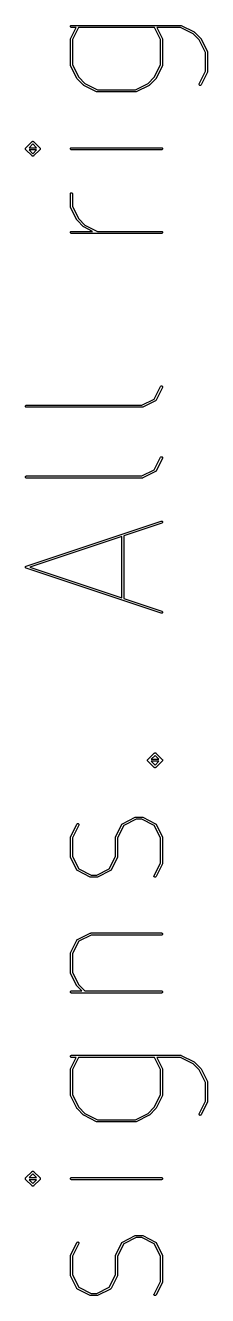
# Model space of a CAD drawing. Extents: x -0.1 to 56.4, y -14.9 to 17.1.
# Drawn here: x 15.43 to 15.601, y 2.38 to 3.574 of the extents above; entities that cross this region are included whole.
import ezdxf

# ---------------------------------------------------------------- set-up
doc = ezdxf.new("R2010")
doc.units = 0
doc.header["$MEASUREMENT"] = 0
doc.layers.add('BLACK', color=7, linetype='CONTINUOUS')

msp = doc.modelspace()

# ---------------------------------------------------------------- linework, layer by layer
at = {"layer": 'Black'}
for p, q in [((15.4718, 3.57277), (15.4719, 3.57309)), ((15.4718, 3.57242), (15.4718, 3.57277)), ((15.4719, 3.5721), (15.4718, 3.57242)), ((15.4719, 3.57309), (15.4721, 3.57336)), ((15.4721, 3.57183), (15.4719, 3.5721)), ((15.4719, 3.56095), (15.4772, 3.57159)), ((15.4721, 3.57336), (15.4724, 3.57353)), ((15.4724, 3.57165), (15.4721, 3.57183)), ((15.4724, 3.57353), (15.4728, 3.57359)), ((15.4728, 3.57159), (15.4724, 3.57165)), ((15.4728, 3.57359), (15.5756, 3.57359)), ((15.4772, 3.57159), (15.4728, 3.57159)), ((15.4795, 3.57159), (15.4738, 3.56026)), ((15.5508, 3.57159), (15.4795, 3.57159)), ((15.5565, 3.56026), (15.5508, 3.57159)), ((15.5754, 3.57159), (15.553, 3.57159)), ((15.553, 3.57159), (15.5583, 3.56095)), ((15.5871, 3.56573), (15.5754, 3.57159)), ((15.5756, 3.57359), (15.5757, 3.57359)), ((15.5756, 3.57359), (15.5756, 3.57359)), ((15.5757, 3.57359), (15.5758, 3.57355)), ((15.5758, 3.57355), (15.5759, 3.57353)), ((15.5759, 3.57353), (15.576, 3.5735)), ((15.576, 3.5735), (15.576, 3.57349)), ((15.576, 3.57349), (15.5881, 3.56745)), ((15.4718, 3.56084), (15.4719, 3.56089)), ((15.4718, 3.56072), (15.4718, 3.56084)), ((15.4718, 3.56061), (15.4718, 3.56072)), ((15.4718, 3.56055), (15.4718, 3.56061)), ((15.4718, 3.5605), (15.4718, 3.56055)), ((15.4718, 3.53631), (15.4718, 3.5605)), ((15.4719, 3.56089), (15.4719, 3.56095)), ((15.4738, 3.56026), (15.4738, 3.53654)), ((15.5565, 3.53655), (15.5565, 3.56026)), ((15.5583, 3.56095), (15.5584, 3.56089)), ((15.5584, 3.56089), (15.5584, 3.56084)), ((15.5584, 3.56084), (15.5584, 3.56073)), ((15.5584, 3.56073), (15.5584, 3.56061)), ((15.5584, 3.56061), (15.5584, 3.56055)), ((15.5584, 3.56055), (15.5585, 3.5605)), ((15.5585, 3.5605), (15.5585, 3.53631)), ((15.5929, 3.55991), (15.5871, 3.56573)), ((15.5881, 3.56745), (15.5881, 3.56745)), ((15.5881, 3.56745), (15.5881, 3.56745)), ((15.5881, 3.56745), (15.5881, 3.56744)), ((15.5881, 3.56744), (15.5882, 3.56737)), ((15.5882, 3.56737), (15.5884, 3.56725)), ((15.5884, 3.56725), (15.5944, 3.56121)), ((15.5988, 3.54817), (15.5929, 3.55991)), ((15.5944, 3.56121), (15.5945, 3.56107)), ((15.5945, 3.56107), (15.5946, 3.56095)), ((15.5946, 3.56095), (15.6007, 3.54885)), ((15.5988, 3.5305), (15.5988, 3.54817)), ((15.6007, 3.54885), (15.6007, 3.5488)), ((15.6007, 3.5488), (15.6007, 3.54875)), ((15.6007, 3.54875), (15.6007, 3.54863)), ((15.6007, 3.54863), (15.6008, 3.54852)), ((15.6008, 3.54852), (15.6008, 3.54846)), ((15.6008, 3.54846), (15.6008, 3.5484)), ((15.6008, 3.5484), (15.6008, 3.53026)), ((15.4718, 3.53625), (15.4718, 3.53631)), ((15.4718, 3.53619), (15.4718, 3.53625)), ((15.4718, 3.53608), (15.4718, 3.53619)), ((15.4718, 3.53597), (15.4718, 3.53608)), ((15.4719, 3.53591), (15.4718, 3.53597)), ((15.4719, 3.53586), (15.4719, 3.53591)), ((15.4779, 3.52377), (15.4719, 3.53586)), ((15.4738, 3.53654), (15.4797, 3.52481)), ((15.5506, 3.52481), (15.5565, 3.53655)), ((15.5583, 3.53586), (15.5523, 3.52377)), ((15.5584, 3.53592), (15.5583, 3.53586)), ((15.5585, 3.53631), (15.5584, 3.53625)), ((15.5584, 3.53625), (15.5584, 3.53619)), ((15.5584, 3.53619), (15.5584, 3.53608)), ((15.5584, 3.53608), (15.5584, 3.53597)), ((15.5584, 3.53597), (15.5584, 3.53592)), ((15.478, 3.52364), (15.4779, 3.52377)), ((15.4781, 3.52351), (15.478, 3.52364)), ((15.4842, 3.51746), (15.4781, 3.52351)), ((15.4797, 3.52481), (15.4855, 3.51899)), ((15.5448, 3.51899), (15.5506, 3.52481)), ((15.5521, 3.52351), (15.5461, 3.51746)), ((15.5522, 3.52364), (15.5521, 3.52351)), ((15.5523, 3.52377), (15.5522, 3.52364)), ((15.5928, 3.51861), (15.5988, 3.5305)), ((15.6007, 3.52981), (15.5946, 3.51772)), ((15.6008, 3.53015), (15.6007, 3.53003)), ((15.6007, 3.53003), (15.6007, 3.52992)), ((15.6007, 3.52992), (15.6007, 3.52987)), ((15.6007, 3.52987), (15.6007, 3.52981)), ((15.6008, 3.53026), (15.6008, 3.53021)), ((15.6008, 3.53021), (15.6008, 3.53015)), ((15.4843, 3.51737), (15.4842, 3.51746)), ((15.4844, 3.51727), (15.4843, 3.51737)), ((15.4965, 3.51122), (15.4844, 3.51727)), ((15.4855, 3.51899), (15.4972, 3.51312)), ((15.4966, 3.51121), (15.4965, 3.51122)), ((15.4966, 3.51118), (15.4966, 3.51121)), ((15.4967, 3.51116), (15.4966, 3.51118)), ((15.4969, 3.51112), (15.4967, 3.51116)), ((15.497, 3.51112), (15.4969, 3.51113)), ((15.4969, 3.51113), (15.4969, 3.51112)), ((15.5333, 3.51112), (15.497, 3.51112)), ((15.4972, 3.51312), (15.533, 3.51312)), ((15.533, 3.51312), (15.5448, 3.51899)), ((15.5334, 3.51112), (15.5333, 3.51113)), ((15.5333, 3.51113), (15.5333, 3.51112)), ((15.5335, 3.51116), (15.5334, 3.51112)), ((15.5336, 3.51118), (15.5335, 3.51116)), ((15.5337, 3.51121), (15.5336, 3.51118)), ((15.5458, 3.51726), (15.5337, 3.51122)), ((15.5337, 3.51122), (15.5337, 3.51121)), ((15.5459, 3.51736), (15.5458, 3.51727)), ((15.5458, 3.51727), (15.5458, 3.51726)), ((15.5458, 3.51726), (15.5458, 3.51726)), ((15.5458, 3.51726), (15.5458, 3.51726)), ((15.5461, 3.51746), (15.5459, 3.51736)), ((15.5927, 3.51828), (15.5928, 3.51861)), ((15.5928, 3.51793), (15.5927, 3.51828)), ((15.5929, 3.51761), (15.5928, 3.51793)), ((15.5931, 3.51736), (15.5929, 3.51761)), ((15.5935, 3.51721), (15.5931, 3.51736)), ((15.5938, 3.51717), (15.5935, 3.51721)), ((15.5941, 3.51725), (15.5938, 3.51717)), ((15.5944, 3.51744), (15.5941, 3.51725)), ((15.5946, 3.51772), (15.5944, 3.51744)), ((15.4297, 3.4584), (15.4358, 3.46444)), ((15.4365, 3.46232), (15.4329, 3.45869)), ((15.4358, 3.46444), (15.4359, 3.46449)), ((15.4359, 3.46456), (15.436, 3.4646)), ((15.4359, 3.46449), (15.4359, 3.46456)), ((15.436, 3.4646), (15.4361, 3.46464)), ((15.4361, 3.46464), (15.4362, 3.46467)), ((15.4362, 3.4647), (15.4363, 3.46471)), ((15.4362, 3.46467), (15.4362, 3.4647)), ((15.4363, 3.46471), (15.4364, 3.46473)), ((15.4364, 3.46473), (15.4365, 3.46473)), ((15.4365, 3.46473), (15.4366, 3.46473)), ((15.4401, 3.45869), (15.4365, 3.46232)), ((15.4366, 3.46473), (15.4367, 3.46471)), ((15.4367, 3.46471), (15.4368, 3.4647)), ((15.4368, 3.4647), (15.4368, 3.46467)), ((15.4368, 3.46467), (15.4369, 3.46464)), ((15.4369, 3.46464), (15.437, 3.46459)), ((15.437, 3.46459), (15.4371, 3.46456)), ((15.4371, 3.46456), (15.4371, 3.4645)), ((15.4371, 3.4645), (15.4372, 3.46444)), ((15.4372, 3.46444), (15.4433, 3.4584)), ((15.4295, 3.45811), (15.4296, 3.45815)), ((15.4295, 3.45803), (15.4295, 3.45811)), ((15.4295, 3.45795), (15.4295, 3.45803)), ((15.4295, 3.45791), (15.4295, 3.45795)), ((15.4295, 3.45786), (15.4295, 3.45791)), ((15.4295, 3.45782), (15.4295, 3.45786)), ((15.4295, 3.45778), (15.4295, 3.45782)), ((15.4295, 3.45769), (15.4295, 3.45778)), ((15.4295, 3.4576), (15.4295, 3.45769)), ((15.4295, 3.45756), (15.4295, 3.4576)), ((15.4295, 3.45752), (15.4295, 3.45756)), ((15.4295, 3.45747), (15.4295, 3.45752)), ((15.4295, 3.45743), (15.4295, 3.45747)), ((15.4295, 3.45735), (15.4295, 3.45743)), ((15.4295, 3.45727), (15.4295, 3.45735)), ((15.4296, 3.45723), (15.4295, 3.45727)), ((15.4296, 3.45826), (15.4297, 3.45833)), ((15.4296, 3.45822), (15.4296, 3.45826)), ((15.4296, 3.45819), (15.4296, 3.45822)), ((15.4296, 3.45815), (15.4296, 3.45819)), ((15.4296, 3.45719), (15.4296, 3.45723)), ((15.4296, 3.45716), (15.4296, 3.45719)), ((15.4296, 3.45712), (15.4296, 3.45716)), ((15.4297, 3.45705), (15.4296, 3.45712)), ((15.4297, 3.45833), (15.4297, 3.4584)), ((15.4297, 3.45698), (15.4297, 3.45705)), ((15.4358, 3.45093), (15.4297, 3.45698)), ((15.4329, 3.45869), (15.4401, 3.45869)), ((15.4329, 3.45669), (15.4365, 3.45306)), ((15.4401, 3.45669), (15.4329, 3.45669)), ((15.4359, 3.45089), (15.4358, 3.45093)), ((15.4359, 3.45082), (15.4359, 3.45089)), ((15.436, 3.45078), (15.4359, 3.45082)), ((15.4361, 3.45074), (15.436, 3.45078)), ((15.4362, 3.45071), (15.4361, 3.45074)), ((15.4362, 3.45068), (15.4362, 3.45071)), ((15.4363, 3.45067), (15.4362, 3.45068)), ((15.4364, 3.45065), (15.4363, 3.45067)), ((15.4365, 3.45065), (15.4364, 3.45065)), ((15.4365, 3.45306), (15.4401, 3.45669)), ((15.4366, 3.45065), (15.4365, 3.45065)), ((15.4367, 3.45067), (15.4366, 3.45065)), ((15.4368, 3.45068), (15.4367, 3.45067)), ((15.4369, 3.45073), (15.4368, 3.45071)), ((15.4368, 3.45071), (15.4368, 3.45068)), ((15.437, 3.45079), (15.4369, 3.45073)), ((15.4371, 3.45082), (15.437, 3.45079)), ((15.4372, 3.45093), (15.4371, 3.45088)), ((15.4371, 3.45088), (15.4371, 3.45082)), ((15.4433, 3.45698), (15.4372, 3.45093)), ((15.4433, 3.4584), (15.4433, 3.45832)), ((15.4433, 3.45832), (15.4434, 3.45826)), ((15.4434, 3.45712), (15.4433, 3.45706)), ((15.4433, 3.45706), (15.4433, 3.45698)), ((15.4434, 3.45826), (15.4434, 3.45822)), ((15.4434, 3.45822), (15.4434, 3.45819)), ((15.4434, 3.45819), (15.4434, 3.45815)), ((15.4434, 3.45815), (15.4435, 3.45811)), ((15.4435, 3.45727), (15.4434, 3.45723)), ((15.4434, 3.45723), (15.4434, 3.45719)), ((15.4434, 3.45719), (15.4434, 3.45715)), ((15.4434, 3.45715), (15.4434, 3.45712)), ((15.4435, 3.45811), (15.4435, 3.45803)), ((15.4435, 3.45803), (15.4435, 3.45795)), ((15.4435, 3.45795), (15.4435, 3.45791)), ((15.4435, 3.45791), (15.4435, 3.45786)), ((15.4435, 3.45786), (15.4435, 3.45782)), ((15.4435, 3.45782), (15.4435, 3.45778)), ((15.4435, 3.45778), (15.4435, 3.45769)), ((15.4435, 3.45769), (15.4435, 3.4576)), ((15.4435, 3.4576), (15.4435, 3.45756)), ((15.4435, 3.45756), (15.4435, 3.45752)), ((15.4435, 3.45752), (15.4435, 3.45747)), ((15.4435, 3.45747), (15.4435, 3.45743)), ((15.4435, 3.45743), (15.4435, 3.45735)), ((15.4435, 3.45735), (15.4435, 3.45727)), ((15.4718, 3.45786), (15.4719, 3.45819)), ((15.4718, 3.45752), (15.4718, 3.45786)), ((15.4719, 3.45719), (15.4718, 3.45752)), ((15.4719, 3.45819), (15.4721, 3.45846)), ((15.4721, 3.45692), (15.4719, 3.45719)), ((15.4721, 3.45846), (15.4724, 3.45863)), ((15.4724, 3.45675), (15.4721, 3.45692)), ((15.4724, 3.45863), (15.4728, 3.45869)), ((15.4728, 3.45669), (15.4724, 3.45675)), ((15.4728, 3.45869), (15.5575, 3.45869)), ((15.5575, 3.45669), (15.4728, 3.45669)), ((15.5575, 3.45869), (15.5578, 3.45863)), ((15.5578, 3.45675), (15.5575, 3.45669)), ((15.5578, 3.45863), (15.5581, 3.45846)), ((15.5581, 3.45692), (15.5578, 3.45675)), ((15.5581, 3.45846), (15.5583, 3.45819)), ((15.5583, 3.45719), (15.5581, 3.45692)), ((15.5583, 3.45819), (15.5584, 3.45786)), ((15.5584, 3.45752), (15.5583, 3.45719)), ((15.5584, 3.45786), (15.5584, 3.45752)), ((15.4718, 3.4157), (15.472, 3.416)), ((15.4718, 3.41536), (15.4718, 3.4157)), ((15.4718, 3.40326), (15.4718, 3.41536)), ((15.472, 3.416), (15.4723, 3.41622)), ((15.4723, 3.41622), (15.4726, 3.41634)), ((15.4726, 3.41634), (15.473, 3.41634)), ((15.473, 3.41634), (15.4733, 3.41622)), ((15.4733, 3.41622), (15.4736, 3.416)), ((15.4736, 3.416), (15.4737, 3.4157)), ((15.4737, 3.4157), (15.4738, 3.41536)), ((15.4738, 3.41536), (15.4738, 3.4035)), ((15.4718, 3.40321), (15.4718, 3.40326)), ((15.4718, 3.40315), (15.4718, 3.40321)), ((15.4718, 3.40304), (15.4718, 3.40315)), ((15.4718, 3.40292), (15.4718, 3.40304)), ((15.4719, 3.40287), (15.4718, 3.40292)), ((15.4719, 3.40281), (15.4719, 3.40287)), ((15.4779, 3.39072), (15.4719, 3.40281)), ((15.4738, 3.4035), (15.4797, 3.39176)), ((15.478, 3.39058), (15.4779, 3.39072)), ((15.4781, 3.39046), (15.478, 3.39058)), ((15.4842, 3.38441), (15.4781, 3.39046)), ((15.4797, 3.39176), (15.4855, 3.38594)), ((15.4718, 3.37925), (15.4719, 3.37957)), ((15.4718, 3.3789), (15.4718, 3.37925)), ((15.4719, 3.37857), (15.4718, 3.3789)), ((15.4719, 3.37957), (15.4721, 3.37984)), ((15.4721, 3.3783), (15.4719, 3.37857)), ((15.4721, 3.37984), (15.4724, 3.38001)), ((15.4724, 3.37813), (15.4721, 3.3783)), ((15.4724, 3.38001), (15.4728, 3.38007)), ((15.4728, 3.37807), (15.4724, 3.37813)), ((15.4728, 3.38007), (15.4927, 3.38007)), ((15.5575, 3.37807), (15.4728, 3.37807)), ((15.4843, 3.38432), (15.4842, 3.38441)), ((15.4844, 3.38422), (15.4843, 3.38432)), ((15.4927, 3.38007), (15.4844, 3.38422)), ((15.4855, 3.38594), (15.4972, 3.38007)), ((15.4972, 3.38007), (15.5575, 3.38007)), ((15.5575, 3.38007), (15.5578, 3.38001)), ((15.5578, 3.37813), (15.5575, 3.37807)), ((15.5578, 3.38001), (15.5581, 3.37984)), ((15.5581, 3.3783), (15.5578, 3.37813)), ((15.5581, 3.37984), (15.5583, 3.37957)), ((15.5583, 3.37857), (15.5581, 3.3783)), ((15.5583, 3.37957), (15.5584, 3.37925)), ((15.5584, 3.3789), (15.5583, 3.37857)), ((15.5584, 3.37925), (15.5584, 3.3789)), ((15.5507, 3.22258), (15.5566, 3.23438)), ((15.5566, 3.23438), (15.5568, 3.23465)), ((15.5568, 3.23465), (15.5571, 3.23484)), ((15.5571, 3.23484), (15.5574, 3.23493)), ((15.5574, 3.23493), (15.5577, 3.23489)), ((15.5577, 3.23489), (15.558, 3.23473)), ((15.558, 3.23473), (15.5583, 3.23448)), ((15.5583, 3.23448), (15.5584, 3.23416)), ((15.5584, 3.23416), (15.5584, 3.23381)), ((15.5391, 3.21678), (15.5507, 3.22258)), ((15.5583, 3.23348), (15.5523, 3.22139)), ((15.5584, 3.23381), (15.5583, 3.23348)), ((15.4295, 3.21596), (15.4296, 3.21629)), ((15.4295, 3.21561), (15.4295, 3.21596)), ((15.4296, 3.21528), (15.4295, 3.21561)), ((15.4296, 3.21629), (15.4298, 3.21655)), ((15.4298, 3.21502), (15.4296, 3.21528)), ((15.4298, 3.21655), (15.4301, 3.21672)), ((15.4301, 3.21484), (15.4298, 3.21502)), ((15.4301, 3.21672), (15.4305, 3.21678)), ((15.4305, 3.21479), (15.4301, 3.21484)), ((15.4305, 3.21678), (15.5391, 3.21678)), ((15.5393, 3.21479), (15.4305, 3.21479)), ((15.5394, 3.2148), (15.5393, 3.21479)), ((15.5395, 3.21482), (15.5394, 3.21479)), ((15.5394, 3.21479), (15.5394, 3.2148)), ((15.5397, 3.21484), (15.5395, 3.21482)), ((15.5398, 3.21489), (15.5397, 3.21487)), ((15.5397, 3.21487), (15.5397, 3.21484)), ((15.5519, 3.22094), (15.5398, 3.21489)), ((15.552, 3.22102), (15.5519, 3.22094)), ((15.5521, 3.22111), (15.552, 3.22102)), ((15.5522, 3.22127), (15.5521, 3.22114)), ((15.5521, 3.22114), (15.5521, 3.22113)), ((15.5521, 3.22113), (15.5521, 3.22111)), ((15.5523, 3.22139), (15.5522, 3.22127)), ((15.5507, 3.15605), (15.5566, 3.16785)), ((15.5583, 3.16696), (15.5523, 3.15486)), ((15.5566, 3.16785), (15.5568, 3.16813)), ((15.5568, 3.16813), (15.5571, 3.16832)), ((15.5571, 3.16832), (15.5574, 3.1684)), ((15.5574, 3.1684), (15.5577, 3.16836)), ((15.5577, 3.16836), (15.558, 3.16821)), ((15.558, 3.16821), (15.5583, 3.16796)), ((15.5583, 3.16796), (15.5584, 3.16764)), ((15.5584, 3.16729), (15.5583, 3.16696)), ((15.5584, 3.16764), (15.5584, 3.16729)), ((15.5391, 3.15026), (15.5507, 3.15605)), ((15.5519, 3.15441), (15.5398, 3.14837)), ((15.552, 3.1545), (15.5519, 3.15441)), ((15.5521, 3.15458), (15.552, 3.1545)), ((15.5522, 3.15475), (15.5521, 3.15462)), ((15.5521, 3.15462), (15.5521, 3.1546)), ((15.5521, 3.1546), (15.5521, 3.15458)), ((15.5523, 3.15486), (15.5522, 3.15475)), ((15.4295, 3.14943), (15.4296, 3.14976)), ((15.4295, 3.14909), (15.4295, 3.14943)), ((15.4296, 3.14876), (15.4295, 3.14909)), ((15.4296, 3.14976), (15.4298, 3.15003)), ((15.4298, 3.1485), (15.4296, 3.14876)), ((15.4298, 3.15003), (15.4301, 3.1502)), ((15.4301, 3.14832), (15.4298, 3.1485)), ((15.4301, 3.1502), (15.4305, 3.15026)), ((15.4305, 3.14826), (15.4301, 3.14832)), ((15.4305, 3.15026), (15.5391, 3.15026)), ((15.5393, 3.14826), (15.4305, 3.14826)), ((15.5394, 3.14827), (15.5393, 3.14826)), ((15.5395, 3.1483), (15.5394, 3.14827)), ((15.5394, 3.14827), (15.5394, 3.14827)), ((15.5397, 3.14832), (15.5395, 3.1483)), ((15.5398, 3.14837), (15.5397, 3.14835)), ((15.5397, 3.14835), (15.5397, 3.14832)), ((15.4301, 3.06554), (15.5571, 3.10788)), ((15.5578, 3.10598), (15.5222, 3.09411)), ((15.5571, 3.10788), (15.5575, 3.10793)), ((15.5575, 3.10793), (15.5578, 3.10786)), ((15.5578, 3.10786), (15.5581, 3.10768)), ((15.5581, 3.10614), (15.5578, 3.10598)), ((15.5581, 3.10768), (15.5583, 3.1074)), ((15.5583, 3.1064), (15.5581, 3.10614)), ((15.5583, 3.1074), (15.5584, 3.10708)), ((15.5584, 3.10673), (15.5583, 3.1064)), ((15.5584, 3.10708), (15.5584, 3.10673)), ((15.5202, 3.09345), (15.4336, 3.06459)), ((15.5202, 3.03574), (15.5202, 3.09345)), ((15.5222, 3.09411), (15.5222, 3.03508)), ((15.4295, 3.06493), (15.4296, 3.06507)), ((15.4295, 3.06479), (15.4295, 3.06493)), ((15.4295, 3.06477), (15.4295, 3.06479)), ((15.4295, 3.06474), (15.4295, 3.06477)), ((15.4295, 3.06459), (15.4295, 3.06474)), ((15.4295, 3.06445), (15.4295, 3.06459)), ((15.4295, 3.06442), (15.4295, 3.06445)), ((15.4295, 3.06439), (15.4295, 3.06442)), ((15.4295, 3.06425), (15.4295, 3.06439)), ((15.4296, 3.06412), (15.4295, 3.06425)), ((15.4296, 3.06512), (15.4297, 3.06523)), ((15.4296, 3.06509), (15.4296, 3.06512)), ((15.4296, 3.06507), (15.4296, 3.06509)), ((15.4296, 3.0641), (15.4296, 3.06412)), ((15.4296, 3.06407), (15.4296, 3.0641)), ((15.4297, 3.06396), (15.4296, 3.06407)), ((15.4297, 3.06523), (15.4298, 3.06534)), ((15.4298, 3.06385), (15.4297, 3.06396)), ((15.4298, 3.06538), (15.43, 3.06545)), ((15.4298, 3.06536), (15.4298, 3.06538)), ((15.4298, 3.06534), (15.4298, 3.06536)), ((15.4298, 3.06383), (15.4298, 3.06385)), ((15.4298, 3.06381), (15.4298, 3.06383)), ((15.43, 3.06374), (15.4298, 3.06381)), ((15.43, 3.06545), (15.4301, 3.06553)), ((15.4301, 3.06366), (15.43, 3.06374)), ((15.4301, 3.06553), (15.4301, 3.06554)), ((15.4301, 3.06553), (15.4301, 3.06553)), ((15.4301, 3.06365), (15.4301, 3.06366)), ((15.4301, 3.06366), (15.4301, 3.06366)), ((15.5571, 3.02131), (15.4301, 3.06365)), ((15.4336, 3.06459), (15.5202, 3.03574)), ((15.5222, 3.03508), (15.5578, 3.02321)), ((15.5575, 3.02126), (15.5571, 3.02131)), ((15.5578, 3.02133), (15.5575, 3.02126)), ((15.5578, 3.02321), (15.5581, 3.02304)), ((15.5581, 3.02151), (15.5578, 3.02133)), ((15.5581, 3.02304), (15.5583, 3.02278)), ((15.5583, 3.02178), (15.5581, 3.02151)), ((15.5583, 3.02278), (15.5584, 3.02246)), ((15.5584, 3.02211), (15.5583, 3.02178)), ((15.5584, 3.02246), (15.5584, 3.02211)), ((15.5446, 2.88387), (15.5507, 2.88992)), ((15.5507, 2.88992), (15.5508, 2.88997)), ((15.5508, 2.89003), (15.5509, 2.89007)), ((15.5508, 2.88997), (15.5508, 2.89003)), ((15.5509, 2.89007), (15.551, 2.89012)), ((15.551, 2.89012), (15.5511, 2.89014)), ((15.5511, 2.89018), (15.5512, 2.89019)), ((15.5511, 2.89014), (15.5511, 2.89018)), ((15.5512, 2.89019), (15.5513, 2.89021)), ((15.5513, 2.89021), (15.5514, 2.8902)), ((15.5514, 2.8902), (15.5515, 2.89021)), ((15.5515, 2.89021), (15.5516, 2.89019)), ((15.5516, 2.89019), (15.5517, 2.89018)), ((15.5517, 2.89018), (15.5517, 2.89014)), ((15.5517, 2.89014), (15.5518, 2.89012)), ((15.5518, 2.89012), (15.5519, 2.89007)), ((15.5519, 2.89007), (15.552, 2.89003)), ((15.552, 2.89003), (15.552, 2.88997)), ((15.552, 2.88997), (15.5521, 2.88992)), ((15.5521, 2.88992), (15.5582, 2.88387)), ((15.5444, 2.88359), (15.5445, 2.88363)), ((15.5444, 2.8835), (15.5444, 2.88359)), ((15.5444, 2.88342), (15.5444, 2.8835)), ((15.5444, 2.88338), (15.5444, 2.88342)), ((15.5444, 2.88334), (15.5444, 2.88338)), ((15.5444, 2.88329), (15.5444, 2.88334)), ((15.5444, 2.88325), (15.5444, 2.88329)), ((15.5444, 2.88317), (15.5444, 2.88325)), ((15.5444, 2.88308), (15.5444, 2.88317)), ((15.5444, 2.88304), (15.5444, 2.88308)), ((15.5444, 2.88299), (15.5444, 2.88304)), ((15.5444, 2.88295), (15.5444, 2.88299)), ((15.5444, 2.88291), (15.5444, 2.88295)), ((15.5444, 2.88283), (15.5444, 2.88291)), ((15.5444, 2.88274), (15.5444, 2.88283)), ((15.5445, 2.88271), (15.5444, 2.88274)), ((15.5445, 2.88374), (15.5446, 2.8838)), ((15.5445, 2.8837), (15.5445, 2.88374)), ((15.5445, 2.88367), (15.5445, 2.8837)), ((15.5445, 2.88363), (15.5445, 2.88367)), ((15.5445, 2.88267), (15.5445, 2.88271)), ((15.5445, 2.88263), (15.5445, 2.88267)), ((15.5445, 2.88259), (15.5445, 2.88263)), ((15.5446, 2.88253), (15.5445, 2.88259)), ((15.5446, 2.8838), (15.5446, 2.88387)), ((15.5446, 2.88246), (15.5446, 2.88253)), ((15.5507, 2.87641), (15.5446, 2.88246)), ((15.5514, 2.8878), (15.5478, 2.88417)), ((15.5478, 2.88417), (15.555, 2.88417)), ((15.5478, 2.88217), (15.5514, 2.87853)), ((15.555, 2.88217), (15.5478, 2.88217)), ((15.5508, 2.87636), (15.5507, 2.87641)), ((15.5508, 2.8763), (15.5508, 2.87636)), ((15.5509, 2.87626), (15.5508, 2.8763)), ((15.551, 2.87621), (15.5509, 2.87626)), ((15.5511, 2.87619), (15.551, 2.87621)), ((15.5511, 2.87615), (15.5511, 2.87619)), ((15.5512, 2.87614), (15.5511, 2.87615)), ((15.5513, 2.87612), (15.5512, 2.87614)), ((15.5514, 2.87613), (15.5513, 2.87612)), ((15.555, 2.88417), (15.5514, 2.8878)), ((15.5514, 2.87853), (15.555, 2.88217)), ((15.5515, 2.87612), (15.5514, 2.87613)), ((15.5516, 2.87614), (15.5515, 2.87612)), ((15.5517, 2.87615), (15.5516, 2.87614)), ((15.5518, 2.87621), (15.5517, 2.87619)), ((15.5517, 2.87619), (15.5517, 2.87615)), ((15.5519, 2.87626), (15.5518, 2.87621)), ((15.552, 2.8763), (15.5519, 2.87626)), ((15.5521, 2.87641), (15.552, 2.87636)), ((15.552, 2.87636), (15.552, 2.8763)), ((15.5582, 2.88246), (15.5521, 2.87641)), ((15.5582, 2.88387), (15.5582, 2.8838)), ((15.5582, 2.8838), (15.5583, 2.88374)), ((15.5583, 2.88259), (15.5582, 2.88253)), ((15.5582, 2.88253), (15.5582, 2.88246)), ((15.5583, 2.88374), (15.5583, 2.8837)), ((15.5583, 2.8837), (15.5583, 2.88367)), ((15.5583, 2.88367), (15.5583, 2.88362)), ((15.5583, 2.88362), (15.5584, 2.88359)), ((15.5584, 2.88274), (15.5583, 2.88271)), ((15.5583, 2.88271), (15.5583, 2.88267)), ((15.5583, 2.88267), (15.5583, 2.88263)), ((15.5583, 2.88263), (15.5583, 2.88259)), ((15.5584, 2.88359), (15.5584, 2.8835)), ((15.5584, 2.8835), (15.5584, 2.88342)), ((15.5584, 2.88342), (15.5584, 2.88338)), ((15.5584, 2.88338), (15.5584, 2.88334)), ((15.5584, 2.88334), (15.5584, 2.88329)), ((15.5584, 2.88329), (15.5584, 2.88325)), ((15.5584, 2.88325), (15.5584, 2.88317)), ((15.5584, 2.88317), (15.5584, 2.88308)), ((15.5584, 2.88308), (15.5584, 2.88304)), ((15.5584, 2.88304), (15.5584, 2.88299)), ((15.5584, 2.88299), (15.5584, 2.88295)), ((15.5584, 2.88295), (15.5584, 2.88291)), ((15.5584, 2.88291), (15.5584, 2.88283)), ((15.5584, 2.88283), (15.5584, 2.88274)), ((15.5207, 2.82358), (15.5328, 2.82963)), ((15.5328, 2.82963), (15.5329, 2.82965)), ((15.5329, 2.82968), (15.533, 2.8297)), ((15.5329, 2.82965), (15.5329, 2.82968)), ((15.533, 2.8297), (15.5331, 2.82973)), ((15.5331, 2.82973), (15.5332, 2.82973)), ((15.5332, 2.82973), (15.5333, 2.82974)), ((15.5333, 2.82974), (15.5393, 2.82974)), ((15.5393, 2.82974), (15.5394, 2.82973)), ((15.5394, 2.82973), (15.5394, 2.82973)), ((15.5394, 2.82973), (15.5395, 2.8297)), ((15.5395, 2.8297), (15.5397, 2.82968)), ((15.5397, 2.82968), (15.5397, 2.82965)), ((15.5397, 2.82965), (15.5398, 2.82963)), ((15.5398, 2.82963), (15.5519, 2.82358)), ((15.4719, 2.81104), (15.4779, 2.82314)), ((15.4797, 2.82224), (15.4738, 2.81036)), ((15.4779, 2.82314), (15.4781, 2.82341)), ((15.4781, 2.82341), (15.4784, 2.82361)), ((15.4784, 2.82361), (15.4788, 2.82369)), ((15.4788, 2.82369), (15.4791, 2.82365)), ((15.4791, 2.82365), (15.4794, 2.82349)), ((15.4794, 2.82349), (15.4797, 2.82324)), ((15.4797, 2.82324), (15.4798, 2.82292)), ((15.4798, 2.82257), (15.4797, 2.82224)), ((15.4798, 2.82292), (15.4798, 2.82257)), ((15.5142, 2.81104), (15.5203, 2.82314)), ((15.5219, 2.82194), (15.5161, 2.81036)), ((15.5203, 2.82314), (15.5204, 2.82325)), ((15.5204, 2.82338), (15.5205, 2.82339)), ((15.5204, 2.82325), (15.5204, 2.82338)), ((15.5205, 2.82341), (15.5206, 2.8235)), ((15.5205, 2.82339), (15.5205, 2.82341)), ((15.5206, 2.8235), (15.5207, 2.82358)), ((15.5335, 2.82774), (15.5219, 2.82194)), ((15.5391, 2.82774), (15.5335, 2.82774)), ((15.5507, 2.82194), (15.5391, 2.82774)), ((15.5565, 2.81036), (15.5507, 2.82194)), ((15.5519, 2.82358), (15.552, 2.8235)), ((15.552, 2.8235), (15.5521, 2.82341)), ((15.5521, 2.82341), (15.5521, 2.82339)), ((15.5521, 2.82339), (15.5521, 2.82338)), ((15.5521, 2.82338), (15.5522, 2.82325)), ((15.5522, 2.82325), (15.5523, 2.82314)), ((15.5523, 2.82314), (15.5583, 2.81104)), ((15.4718, 2.81094), (15.4719, 2.81099)), ((15.4718, 2.81082), (15.4718, 2.81094)), ((15.4718, 2.81071), (15.4718, 2.81082)), ((15.4718, 2.81065), (15.4718, 2.81071)), ((15.4718, 2.81059), (15.4718, 2.81065)), ((15.4718, 2.79245), (15.4718, 2.81059)), ((15.4719, 2.81099), (15.4719, 2.81104)), ((15.4738, 2.81036), (15.4738, 2.79269)), ((15.5141, 2.81071), (15.5142, 2.81082)), ((15.5141, 2.81065), (15.5141, 2.81071)), ((15.5141, 2.81059), (15.5141, 2.81065)), ((15.5141, 2.79269), (15.5141, 2.81059)), ((15.5142, 2.81099), (15.5142, 2.81104)), ((15.5142, 2.81094), (15.5142, 2.81099)), ((15.5142, 2.81082), (15.5142, 2.81094)), ((15.5161, 2.81036), (15.5161, 2.79245)), ((15.5565, 2.78664), (15.5565, 2.81036)), ((15.5583, 2.81104), (15.5584, 2.81099)), ((15.5584, 2.81099), (15.5584, 2.81094)), ((15.5584, 2.81094), (15.5584, 2.81082)), ((15.5584, 2.81082), (15.5584, 2.81071)), ((15.5584, 2.81071), (15.5584, 2.81065)), ((15.5584, 2.81065), (15.5585, 2.81059)), ((15.5585, 2.81059), (15.5585, 2.7864)), ((15.4738, 2.79269), (15.4796, 2.7811)), ((15.5083, 2.7811), (15.5141, 2.79269)), ((15.4718, 2.7924), (15.4718, 2.79245)), ((15.4718, 2.79234), (15.4718, 2.7924)), ((15.4718, 2.79222), (15.4718, 2.79234)), ((15.4718, 2.79211), (15.4718, 2.79222)), ((15.4719, 2.79206), (15.4718, 2.79211)), ((15.4719, 2.792), (15.4719, 2.79206)), ((15.4779, 2.77991), (15.4719, 2.792)), ((15.4796, 2.7811), (15.4912, 2.77531)), ((15.4967, 2.77531), (15.5083, 2.7811)), ((15.516, 2.792), (15.51, 2.77991)), ((15.5161, 2.79211), (15.516, 2.79206)), ((15.516, 2.79206), (15.516, 2.792)), ((15.5161, 2.79245), (15.5161, 2.7924)), ((15.5161, 2.7924), (15.5161, 2.79234)), ((15.5161, 2.79234), (15.5161, 2.79222)), ((15.5161, 2.79222), (15.5161, 2.79211)), ((15.5505, 2.77475), (15.5565, 2.78664)), ((15.5583, 2.78596), (15.5523, 2.77386)), ((15.5584, 2.78601), (15.5583, 2.78596)), ((15.5585, 2.7864), (15.5584, 2.78635)), ((15.5584, 2.78635), (15.5584, 2.78629)), ((15.5584, 2.78629), (15.5584, 2.78618)), ((15.5584, 2.78618), (15.5584, 2.78606)), ((15.5584, 2.78606), (15.5584, 2.78601)), ((15.478, 2.77979), (15.4779, 2.77991)), ((15.4781, 2.77967), (15.478, 2.77979)), ((15.4781, 2.77965), (15.4781, 2.77967)), ((15.4781, 2.77963), (15.4781, 2.77965)), ((15.4783, 2.77955), (15.4781, 2.77963)), ((15.4784, 2.77946), (15.4783, 2.77955)), ((15.4905, 2.77341), (15.4784, 2.77946)), ((15.4905, 2.7734), (15.4905, 2.77341)), ((15.4906, 2.77337), (15.4905, 2.7734)), ((15.4907, 2.77335), (15.4906, 2.77337)), ((15.4908, 2.77331), (15.4907, 2.77335)), ((15.4909, 2.77332), (15.4908, 2.77331)), ((15.4909, 2.77331), (15.4909, 2.77332)), ((15.497, 2.77331), (15.4909, 2.77331)), ((15.4912, 2.77531), (15.4967, 2.77531)), ((15.4971, 2.77331), (15.497, 2.77332)), ((15.497, 2.77332), (15.497, 2.77331)), ((15.4972, 2.77335), (15.4971, 2.77331)), ((15.4973, 2.77337), (15.4972, 2.77335)), ((15.4974, 2.7734), (15.4973, 2.77337)), ((15.5095, 2.77946), (15.4974, 2.77341)), ((15.4974, 2.77341), (15.4974, 2.7734)), ((15.5096, 2.77954), (15.5095, 2.77946)), ((15.5098, 2.77963), (15.5096, 2.77954)), ((15.5099, 2.7798), (15.5098, 2.77967)), ((15.5098, 2.77967), (15.5098, 2.77965)), ((15.5098, 2.77965), (15.5098, 2.77963)), ((15.51, 2.77991), (15.5099, 2.7798)), ((15.5504, 2.77442), (15.5505, 2.77475)), ((15.5504, 2.77407), (15.5504, 2.77442)), ((15.5506, 2.77376), (15.5504, 2.77407)), ((15.5508, 2.7735), (15.5506, 2.77376)), ((15.5511, 2.77335), (15.5508, 2.7735)), ((15.5515, 2.77331), (15.5511, 2.77335)), ((15.5518, 2.77339), (15.5515, 2.77331)), ((15.5521, 2.77358), (15.5518, 2.77339)), ((15.5523, 2.77386), (15.5521, 2.77358)), ((15.4719, 2.70218), (15.4779, 2.71428)), ((15.4796, 2.71309), (15.4738, 2.7015)), ((15.4779, 2.71428), (15.478, 2.7144)), ((15.478, 2.7144), (15.4781, 2.71452)), ((15.4781, 2.71456), (15.4783, 2.71464)), ((15.4781, 2.71454), (15.4781, 2.71456)), ((15.4781, 2.71452), (15.4781, 2.71454)), ((15.4783, 2.71464), (15.4784, 2.71473)), ((15.4784, 2.71473), (15.4905, 2.72077)), ((15.4912, 2.71888), (15.4796, 2.71309)), ((15.4905, 2.72079), (15.4906, 2.72082)), ((15.4905, 2.72077), (15.4905, 2.72079)), ((15.4906, 2.72082), (15.4907, 2.72084)), ((15.4907, 2.72084), (15.4908, 2.72087)), ((15.4908, 2.72087), (15.4909, 2.72087)), ((15.4909, 2.72087), (15.4909, 2.72088)), ((15.4909, 2.72088), (15.5575, 2.72088)), ((15.5575, 2.71888), (15.4912, 2.71888)), ((15.5575, 2.72088), (15.5578, 2.72082)), ((15.5578, 2.71894), (15.5575, 2.71888)), ((15.5578, 2.72082), (15.5581, 2.72065)), ((15.5581, 2.71911), (15.5578, 2.71894)), ((15.5581, 2.72065), (15.5583, 2.72038)), ((15.5583, 2.71938), (15.5581, 2.71911)), ((15.5583, 2.72038), (15.5584, 2.72005)), ((15.5584, 2.71971), (15.5583, 2.71938)), ((15.5584, 2.72005), (15.5584, 2.71971)), ((15.4718, 2.70208), (15.4719, 2.70213)), ((15.4718, 2.70196), (15.4718, 2.70208)), ((15.4718, 2.70185), (15.4718, 2.70196)), ((15.4718, 2.70179), (15.4718, 2.70185)), ((15.4718, 2.70174), (15.4718, 2.70179)), ((15.4718, 2.68359), (15.4718, 2.70174)), ((15.4719, 2.70213), (15.4719, 2.70218)), ((15.4738, 2.7015), (15.4738, 2.68383)), ((15.4718, 2.68354), (15.4718, 2.68359)), ((15.4718, 2.68348), (15.4718, 2.68354)), ((15.4718, 2.68337), (15.4718, 2.68348)), ((15.4718, 2.68325), (15.4718, 2.68337)), ((15.4719, 2.6832), (15.4718, 2.68325)), ((15.4719, 2.68315), (15.4719, 2.6832)), ((15.4779, 2.67105), (15.4719, 2.68315)), ((15.4738, 2.68383), (15.4797, 2.67209)), ((15.4718, 2.66562), (15.4719, 2.66595)), ((15.4718, 2.66528), (15.4718, 2.66562)), ((15.4719, 2.66495), (15.4718, 2.66528)), ((15.4719, 2.66595), (15.4721, 2.66622)), ((15.4721, 2.66468), (15.4719, 2.66495)), ((15.4721, 2.66622), (15.4724, 2.66639)), ((15.4724, 2.66451), (15.4721, 2.66468)), ((15.4724, 2.66639), (15.4728, 2.66645)), ((15.4728, 2.66445), (15.4724, 2.66451)), ((15.4728, 2.66645), (15.4825, 2.66645)), ((15.5575, 2.66445), (15.4728, 2.66445)), ((15.478, 2.67092), (15.4779, 2.67105)), ((15.4781, 2.67079), (15.478, 2.67092)), ((15.4825, 2.66645), (15.4781, 2.67079)), ((15.4797, 2.67209), (15.4853, 2.66645)), ((15.4853, 2.66645), (15.5575, 2.66645)), ((15.5575, 2.66645), (15.5578, 2.66639)), ((15.5578, 2.66451), (15.5575, 2.66445)), ((15.5578, 2.66639), (15.5581, 2.66622)), ((15.5581, 2.66468), (15.5578, 2.66451)), ((15.5581, 2.66622), (15.5583, 2.66595)), ((15.5583, 2.66495), (15.5581, 2.66468)), ((15.5583, 2.66595), (15.5584, 2.66562)), ((15.5584, 2.66528), (15.5583, 2.66495)), ((15.5584, 2.66562), (15.5584, 2.66528)), ((15.4718, 2.60515), (15.4719, 2.60547)), ((15.4718, 2.6048), (15.4718, 2.60515)), ((15.4719, 2.60447), (15.4718, 2.6048)), ((15.4719, 2.60547), (15.4721, 2.60574)), ((15.4721, 2.60421), (15.4719, 2.60447)), ((15.4719, 2.59333), (15.4772, 2.60397)), ((15.4721, 2.60574), (15.4724, 2.60591)), ((15.4724, 2.60404), (15.4721, 2.60421)), ((15.4724, 2.60591), (15.4728, 2.60597)), ((15.4728, 2.60397), (15.4724, 2.60404)), ((15.4728, 2.60597), (15.5756, 2.60597)), ((15.4772, 2.60397), (15.4728, 2.60397)), ((15.4795, 2.60397), (15.4738, 2.59264)), ((15.5508, 2.60397), (15.4795, 2.60397)), ((15.5565, 2.59264), (15.5508, 2.60397)), ((15.5754, 2.60397), (15.553, 2.60397)), ((15.553, 2.60397), (15.5583, 2.59333)), ((15.5871, 2.59811), (15.5754, 2.60397)), ((15.5756, 2.60596), (15.5757, 2.60597)), ((15.5756, 2.60597), (15.5756, 2.60596)), ((15.5757, 2.60597), (15.5758, 2.60593)), ((15.5758, 2.60593), (15.5759, 2.60591)), ((15.5759, 2.60591), (15.576, 2.60588)), ((15.576, 2.60588), (15.576, 2.60587)), ((15.576, 2.60587), (15.5881, 2.59983)), ((15.4718, 2.59322), (15.4719, 2.59327)), ((15.4718, 2.5931), (15.4718, 2.59322)), ((15.4718, 2.59299), (15.4718, 2.5931)), ((15.4718, 2.59293), (15.4718, 2.59299)), ((15.4718, 2.59288), (15.4718, 2.59293)), ((15.4718, 2.56869), (15.4718, 2.59288)), ((15.4719, 2.59327), (15.4719, 2.59333)), ((15.4738, 2.59264), (15.4738, 2.56892)), ((15.5565, 2.56893), (15.5565, 2.59264)), ((15.5583, 2.59333), (15.5584, 2.59327)), ((15.5584, 2.59327), (15.5584, 2.59322)), ((15.5584, 2.59322), (15.5584, 2.59311)), ((15.5584, 2.59311), (15.5584, 2.59299)), ((15.5584, 2.59299), (15.5584, 2.59293)), ((15.5584, 2.59293), (15.5585, 2.59288)), ((15.5585, 2.59288), (15.5585, 2.56869)), ((15.5929, 2.59229), (15.5871, 2.59811)), ((15.5881, 2.59983), (15.5881, 2.59983)), ((15.5881, 2.59983), (15.5881, 2.59983)), ((15.5881, 2.59983), (15.5881, 2.59982)), ((15.5881, 2.59982), (15.5882, 2.59975)), ((15.5882, 2.59975), (15.5884, 2.59963)), ((15.5884, 2.59963), (15.5944, 2.59359)), ((15.5988, 2.58055), (15.5929, 2.59229)), ((15.5944, 2.59359), (15.5945, 2.59345)), ((15.5945, 2.59345), (15.5946, 2.59333)), ((15.5946, 2.59333), (15.6007, 2.58123)), ((15.5988, 2.56288), (15.5988, 2.58055)), ((15.6007, 2.58123), (15.6007, 2.58118)), ((15.6007, 2.58118), (15.6007, 2.58113)), ((15.6007, 2.58113), (15.6007, 2.58101)), ((15.6007, 2.58101), (15.6008, 2.5809)), ((15.6008, 2.5809), (15.6008, 2.58084)), ((15.6008, 2.58084), (15.6008, 2.58078)), ((15.6008, 2.58078), (15.6008, 2.56264)), ((15.4718, 2.56863), (15.4718, 2.56869)), ((15.4718, 2.56858), (15.4718, 2.56863)), ((15.4718, 2.56846), (15.4718, 2.56858)), ((15.4718, 2.56835), (15.4718, 2.56846)), ((15.4719, 2.56829), (15.4718, 2.56835)), ((15.4719, 2.56824), (15.4719, 2.56829)), ((15.4779, 2.55615), (15.4719, 2.56824)), ((15.4738, 2.56892), (15.4797, 2.55719)), ((15.5506, 2.55719), (15.5565, 2.56893)), ((15.5583, 2.56824), (15.5523, 2.55615)), ((15.5584, 2.5683), (15.5583, 2.56824)), ((15.5585, 2.56869), (15.5584, 2.56863)), ((15.5584, 2.56863), (15.5584, 2.56857)), ((15.5584, 2.56857), (15.5584, 2.56846)), ((15.5584, 2.56846), (15.5584, 2.56835)), ((15.5584, 2.56835), (15.5584, 2.5683)), ((15.478, 2.55602), (15.4779, 2.55615)), ((15.4781, 2.55589), (15.478, 2.55602)), ((15.4842, 2.54984), (15.4781, 2.55589)), ((15.4797, 2.55719), (15.4855, 2.55137)), ((15.5448, 2.55137), (15.5506, 2.55719)), ((15.5521, 2.55589), (15.5461, 2.54984)), ((15.5522, 2.55602), (15.5521, 2.55589)), ((15.5523, 2.55615), (15.5522, 2.55602)), ((15.5928, 2.55099), (15.5988, 2.56288)), ((15.6007, 2.56219), (15.5946, 2.5501)), ((15.6008, 2.56253), (15.6007, 2.56241)), ((15.6007, 2.56241), (15.6007, 2.5623)), ((15.6007, 2.5623), (15.6007, 2.56225)), ((15.6007, 2.56225), (15.6007, 2.56219)), ((15.6008, 2.56264), (15.6008, 2.56259)), ((15.6008, 2.56259), (15.6008, 2.56253)), ((15.4843, 2.54975), (15.4842, 2.54984)), ((15.4844, 2.54965), (15.4843, 2.54975)), ((15.4965, 2.5436), (15.4844, 2.54965)), ((15.4855, 2.55137), (15.4972, 2.5455)), ((15.4966, 2.54359), (15.4965, 2.5436)), ((15.4966, 2.54356), (15.4966, 2.54359)), ((15.4967, 2.54354), (15.4966, 2.54356)), ((15.4969, 2.5435), (15.4967, 2.54354)), ((15.497, 2.5435), (15.4969, 2.54351)), ((15.4969, 2.54351), (15.4969, 2.5435)), ((15.5333, 2.5435), (15.497, 2.5435)), ((15.4972, 2.5455), (15.533, 2.5455)), ((15.533, 2.5455), (15.5448, 2.55137)), ((15.5334, 2.5435), (15.5333, 2.54351)), ((15.5333, 2.54351), (15.5333, 2.5435)), ((15.5335, 2.54354), (15.5334, 2.5435)), ((15.5336, 2.54356), (15.5335, 2.54354)), ((15.5337, 2.54359), (15.5336, 2.54356)), ((15.5458, 2.54964), (15.5337, 2.5436)), ((15.5337, 2.5436), (15.5337, 2.54359)), ((15.5459, 2.54974), (15.5458, 2.54965)), ((15.5458, 2.54965), (15.5458, 2.54964)), ((15.5458, 2.54964), (15.5458, 2.54964)), ((15.5458, 2.54964), (15.5458, 2.54964)), ((15.5461, 2.54984), (15.5459, 2.54974)), ((15.5927, 2.55066), (15.5928, 2.55099)), ((15.5928, 2.55031), (15.5927, 2.55066)), ((15.5929, 2.55), (15.5928, 2.55031)), ((15.5931, 2.54974), (15.5929, 2.55)), ((15.5935, 2.54959), (15.5931, 2.54974)), ((15.5938, 2.54955), (15.5935, 2.54959)), ((15.5941, 2.54963), (15.5938, 2.54955)), ((15.5944, 2.54982), (15.5941, 2.54963)), ((15.5946, 2.5501), (15.5944, 2.54982)), ((15.4297, 2.49078), (15.4358, 2.49682)), ((15.4365, 2.4947), (15.4329, 2.49107)), ((15.4358, 2.49682), (15.4359, 2.49687)), ((15.4359, 2.49694), (15.436, 2.49698)), ((15.4359, 2.49687), (15.4359, 2.49694)), ((15.436, 2.49698), (15.4361, 2.49702)), ((15.4361, 2.49702), (15.4362, 2.49705)), ((15.4362, 2.49708), (15.4363, 2.49709)), ((15.4362, 2.49705), (15.4362, 2.49708)), ((15.4363, 2.49709), (15.4364, 2.49711)), ((15.4364, 2.49711), (15.4365, 2.49711)), ((15.4365, 2.49711), (15.4366, 2.49711)), ((15.4401, 2.49107), (15.4365, 2.4947)), ((15.4366, 2.49711), (15.4367, 2.49709)), ((15.4367, 2.49709), (15.4368, 2.49708)), ((15.4368, 2.49708), (15.4368, 2.49705)), ((15.4368, 2.49705), (15.4369, 2.49702)), ((15.4369, 2.49702), (15.437, 2.49697)), ((15.437, 2.49697), (15.4371, 2.49694)), ((15.4371, 2.49694), (15.4371, 2.49688)), ((15.4371, 2.49688), (15.4372, 2.49682)), ((15.4372, 2.49682), (15.4433, 2.49078)), ((15.4295, 2.49049), (15.4296, 2.49053)), ((15.4295, 2.49041), (15.4295, 2.49049)), ((15.4295, 2.49033), (15.4295, 2.49041)), ((15.4295, 2.49029), (15.4295, 2.49033)), ((15.4295, 2.49024), (15.4295, 2.49029)), ((15.4295, 2.4902), (15.4295, 2.49024)), ((15.4295, 2.49016), (15.4295, 2.4902)), ((15.4295, 2.49007), (15.4295, 2.49016)), ((15.4295, 2.48998), (15.4295, 2.49007)), ((15.4295, 2.48994), (15.4295, 2.48998)), ((15.4295, 2.4899), (15.4295, 2.48994)), ((15.4295, 2.48985), (15.4295, 2.4899)), ((15.4295, 2.48981), (15.4295, 2.48985)), ((15.4295, 2.48973), (15.4295, 2.48981)), ((15.4295, 2.48965), (15.4295, 2.48973)), ((15.4296, 2.48961), (15.4295, 2.48965)), ((15.4296, 2.49064), (15.4297, 2.49071)), ((15.4296, 2.4906), (15.4296, 2.49064)), ((15.4296, 2.49057), (15.4296, 2.4906)), ((15.4296, 2.49053), (15.4296, 2.49057)), ((15.4296, 2.48957), (15.4296, 2.48961)), ((15.4296, 2.48954), (15.4296, 2.48957)), ((15.4296, 2.4895), (15.4296, 2.48954)), ((15.4297, 2.48943), (15.4296, 2.4895)), ((15.4297, 2.49071), (15.4297, 2.49078)), ((15.4297, 2.48936), (15.4297, 2.48943)), ((15.4358, 2.48331), (15.4297, 2.48936)), ((15.4329, 2.49107), (15.4401, 2.49107)), ((15.4329, 2.48907), (15.4365, 2.48544)), ((15.4401, 2.48907), (15.4329, 2.48907)), ((15.4359, 2.48327), (15.4358, 2.48331)), ((15.4359, 2.4832), (15.4359, 2.48327)), ((15.436, 2.48316), (15.4359, 2.4832)), ((15.4361, 2.48312), (15.436, 2.48316)), ((15.4362, 2.48309), (15.4361, 2.48312)), ((15.4362, 2.48306), (15.4362, 2.48309)), ((15.4363, 2.48305), (15.4362, 2.48306)), ((15.4364, 2.48303), (15.4363, 2.48305)), ((15.4365, 2.48303), (15.4364, 2.48303)), ((15.4365, 2.48544), (15.4401, 2.48907)), ((15.4366, 2.48303), (15.4365, 2.48303)), ((15.4367, 2.48305), (15.4366, 2.48303)), ((15.4368, 2.48306), (15.4367, 2.48305)), ((15.4369, 2.48311), (15.4368, 2.48309)), ((15.4368, 2.48309), (15.4368, 2.48306)), ((15.437, 2.48317), (15.4369, 2.48311)), ((15.4371, 2.4832), (15.437, 2.48317)), ((15.4372, 2.48331), (15.4371, 2.48326)), ((15.4371, 2.48326), (15.4371, 2.4832)), ((15.4433, 2.48936), (15.4372, 2.48331)), ((15.4433, 2.49078), (15.4433, 2.4907)), ((15.4433, 2.4907), (15.4434, 2.49064)), ((15.4434, 2.4895), (15.4433, 2.48944)), ((15.4433, 2.48944), (15.4433, 2.48936)), ((15.4434, 2.49064), (15.4434, 2.4906)), ((15.4434, 2.4906), (15.4434, 2.49057)), ((15.4434, 2.49057), (15.4434, 2.49053)), ((15.4434, 2.49053), (15.4435, 2.49049)), ((15.4435, 2.48965), (15.4434, 2.48961)), ((15.4434, 2.48961), (15.4434, 2.48957)), ((15.4434, 2.48957), (15.4434, 2.48954)), ((15.4434, 2.48954), (15.4434, 2.4895)), ((15.4435, 2.49049), (15.4435, 2.49041)), ((15.4435, 2.49041), (15.4435, 2.49033)), ((15.4435, 2.49033), (15.4435, 2.49029)), ((15.4435, 2.49029), (15.4435, 2.49024)), ((15.4435, 2.49024), (15.4435, 2.4902)), ((15.4435, 2.4902), (15.4435, 2.49016)), ((15.4435, 2.49016), (15.4435, 2.49007)), ((15.4435, 2.49007), (15.4435, 2.48998)), ((15.4435, 2.48998), (15.4435, 2.48994)), ((15.4435, 2.48994), (15.4435, 2.4899)), ((15.4435, 2.4899), (15.4435, 2.48985)), ((15.4435, 2.48985), (15.4435, 2.48981)), ((15.4435, 2.48981), (15.4435, 2.48973)), ((15.4435, 2.48973), (15.4435, 2.48965)), ((15.4718, 2.49024), (15.4719, 2.49057)), ((15.4718, 2.4899), (15.4718, 2.49024)), ((15.4719, 2.48957), (15.4718, 2.4899)), ((15.4719, 2.49057), (15.4721, 2.49084)), ((15.4721, 2.4893), (15.4719, 2.48957)), ((15.4721, 2.49084), (15.4724, 2.49101)), ((15.4724, 2.48913), (15.4721, 2.4893)), ((15.4724, 2.49101), (15.4728, 2.49107)), ((15.4728, 2.48907), (15.4724, 2.48913)), ((15.4728, 2.49107), (15.5575, 2.49107)), ((15.5575, 2.48907), (15.4728, 2.48907)), ((15.5575, 2.49107), (15.5578, 2.49101)), ((15.5578, 2.48913), (15.5575, 2.48907)), ((15.5578, 2.49101), (15.5581, 2.49084)), ((15.5581, 2.4893), (15.5578, 2.48913)), ((15.5581, 2.49084), (15.5583, 2.49057)), ((15.5583, 2.48957), (15.5581, 2.4893)), ((15.5583, 2.49057), (15.5584, 2.49024)), ((15.5584, 2.4899), (15.5583, 2.48957)), ((15.5584, 2.49024), (15.5584, 2.4899)), ((15.5207, 2.43049), (15.5328, 2.43653)), ((15.5335, 2.43464), (15.5219, 2.42885)), ((15.5328, 2.43653), (15.5329, 2.43655)), ((15.5329, 2.43658), (15.533, 2.4366)), ((15.5329, 2.43655), (15.5329, 2.43658)), ((15.533, 2.4366), (15.5331, 2.43663)), ((15.5331, 2.43663), (15.5332, 2.43663)), ((15.5332, 2.43663), (15.5333, 2.43664)), ((15.5333, 2.43664), (15.5393, 2.43664)), ((15.5391, 2.43464), (15.5335, 2.43464)), ((15.5507, 2.42885), (15.5391, 2.43464)), ((15.5393, 2.43664), (15.5394, 2.43663)), ((15.5394, 2.43663), (15.5394, 2.43663)), ((15.5394, 2.43663), (15.5395, 2.4366)), ((15.5395, 2.4366), (15.5397, 2.43658)), ((15.5397, 2.43658), (15.5397, 2.43655)), ((15.5397, 2.43655), (15.5398, 2.43653)), ((15.5398, 2.43653), (15.5519, 2.43049)), ((15.4719, 2.41795), (15.4779, 2.43004)), ((15.4797, 2.42915), (15.4738, 2.41726)), ((15.4779, 2.43004), (15.4781, 2.43032)), ((15.4781, 2.43032), (15.4784, 2.43051)), ((15.4784, 2.43051), (15.4788, 2.43059)), ((15.4788, 2.43059), (15.4791, 2.43055)), ((15.4791, 2.43055), (15.4794, 2.4304)), ((15.4794, 2.4304), (15.4797, 2.43014)), ((15.4797, 2.43014), (15.4798, 2.42982)), ((15.4798, 2.42948), (15.4797, 2.42915)), ((15.4798, 2.42982), (15.4798, 2.42948)), ((15.5142, 2.41795), (15.5203, 2.43004)), ((15.5219, 2.42885), (15.5161, 2.41726)), ((15.5203, 2.43004), (15.5204, 2.43015)), ((15.5204, 2.43028), (15.5205, 2.4303)), ((15.5204, 2.43015), (15.5204, 2.43028)), ((15.5205, 2.43032), (15.5206, 2.4304)), ((15.5205, 2.4303), (15.5205, 2.43032)), ((15.5206, 2.4304), (15.5207, 2.43049)), ((15.5565, 2.41726), (15.5507, 2.42885)), ((15.5519, 2.43049), (15.552, 2.4304)), ((15.552, 2.4304), (15.5521, 2.43032)), ((15.5521, 2.43032), (15.5521, 2.4303)), ((15.5521, 2.4303), (15.5521, 2.43028)), ((15.5521, 2.43028), (15.5522, 2.43015)), ((15.5522, 2.43015), (15.5523, 2.43004)), ((15.5523, 2.43004), (15.5583, 2.41795)), ((15.4718, 2.41784), (15.4719, 2.41789)), ((15.4718, 2.41772), (15.4718, 2.41784)), ((15.4718, 2.41761), (15.4718, 2.41772)), ((15.4718, 2.41755), (15.4718, 2.41761)), ((15.4718, 2.4175), (15.4718, 2.41755)), ((15.4718, 2.39935), (15.4718, 2.4175)), ((15.4719, 2.41789), (15.4719, 2.41795)), ((15.4738, 2.41726), (15.4738, 2.39959)), ((15.5141, 2.41761), (15.5142, 2.41773)), ((15.5141, 2.41755), (15.5141, 2.41761)), ((15.5141, 2.4175), (15.5141, 2.41755)), ((15.5141, 2.39959), (15.5141, 2.4175)), ((15.5142, 2.41789), (15.5142, 2.41795)), ((15.5142, 2.41784), (15.5142, 2.41789)), ((15.5142, 2.41773), (15.5142, 2.41784)), ((15.5161, 2.41726), (15.5161, 2.39935)), ((15.5565, 2.39355), (15.5565, 2.41726)), ((15.5583, 2.41795), (15.5584, 2.41789)), ((15.5584, 2.41789), (15.5584, 2.41784)), ((15.5584, 2.41784), (15.5584, 2.41773)), ((15.5584, 2.41773), (15.5584, 2.41761)), ((15.5584, 2.41761), (15.5584, 2.41755)), ((15.5584, 2.41755), (15.5585, 2.4175)), ((15.5585, 2.4175), (15.5585, 2.39331)), ((15.4718, 2.3993), (15.4718, 2.39935)), ((15.4718, 2.39924), (15.4718, 2.3993)), ((15.4718, 2.39913), (15.4718, 2.39924)), ((15.4718, 2.39901), (15.4718, 2.39913)), ((15.4719, 2.39896), (15.4718, 2.39901)), ((15.4719, 2.39891), (15.4719, 2.39896)), ((15.4779, 2.38681), (15.4719, 2.39891)), ((15.4738, 2.39959), (15.4796, 2.388)), ((15.5083, 2.388), (15.5141, 2.39959)), ((15.516, 2.39891), (15.51, 2.38681)), ((15.5161, 2.39901), (15.516, 2.39896)), ((15.516, 2.39896), (15.516, 2.39891)), ((15.5161, 2.39935), (15.5161, 2.3993)), ((15.5161, 2.3993), (15.5161, 2.39924)), ((15.5161, 2.39924), (15.5161, 2.39913)), ((15.5161, 2.39913), (15.5161, 2.39901)), ((15.478, 2.3867), (15.4779, 2.38681)), ((15.4796, 2.388), (15.4912, 2.38221)), ((15.4967, 2.38221), (15.5083, 2.388)), ((15.51, 2.38681), (15.5099, 2.3867)), ((15.5505, 2.38166), (15.5565, 2.39355)), ((15.5583, 2.39286), (15.5523, 2.38076)), ((15.5584, 2.39291), (15.5583, 2.39286)), ((15.5585, 2.39331), (15.5584, 2.39325)), ((15.5584, 2.39325), (15.5584, 2.39319)), ((15.5584, 2.39319), (15.5584, 2.39308)), ((15.5584, 2.39308), (15.5584, 2.39297)), ((15.5584, 2.39297), (15.5584, 2.39291)), ((15.4781, 2.38657), (15.478, 2.3867)), ((15.4781, 2.38656), (15.4781, 2.38657)), ((15.4781, 2.38653), (15.4781, 2.38656)), ((15.4783, 2.38645), (15.4781, 2.38653)), ((15.4784, 2.38637), (15.4783, 2.38645)), ((15.4905, 2.38032), (15.4784, 2.38637)), ((15.4905, 2.3803), (15.4905, 2.38032)), ((15.4906, 2.38027), (15.4905, 2.3803)), ((15.4907, 2.38025), (15.4906, 2.38027)), ((15.4908, 2.38022), (15.4907, 2.38025)), ((15.4909, 2.38022), (15.4908, 2.38022)), ((15.4909, 2.38021), (15.4909, 2.38022)), ((15.497, 2.38021), (15.4909, 2.38021)), ((15.4912, 2.38221), (15.4967, 2.38221)), ((15.4971, 2.38022), (15.497, 2.38022)), ((15.497, 2.38022), (15.497, 2.38021)), ((15.4972, 2.38025), (15.4971, 2.38022)), ((15.4973, 2.38027), (15.4972, 2.38025)), ((15.4974, 2.3803), (15.4973, 2.38027)), ((15.5095, 2.38637), (15.4974, 2.38032)), ((15.4974, 2.38032), (15.4974, 2.3803)), ((15.5096, 2.38645), (15.5095, 2.38637)), ((15.5098, 2.38653), (15.5096, 2.38645)), ((15.5099, 2.3867), (15.5098, 2.38657)), ((15.5098, 2.38657), (15.5098, 2.38656)), ((15.5098, 2.38656), (15.5098, 2.38653)), ((15.5504, 2.38133), (15.5505, 2.38166)), ((15.5504, 2.38098), (15.5504, 2.38133)), ((15.5506, 2.38066), (15.5504, 2.38098)), ((15.5508, 2.38041), (15.5506, 2.38066)), ((15.5511, 2.38025), (15.5508, 2.38041)), ((15.5515, 2.38021), (15.5511, 2.38025)), ((15.5518, 2.38029), (15.5515, 2.38021)), ((15.5521, 2.38049), (15.5518, 2.38029)), ((15.5523, 2.38076), (15.5521, 2.38049))]:
    msp.add_line(p, q, dxfattribs=at)

doc.saveas('drawing.dxf')
